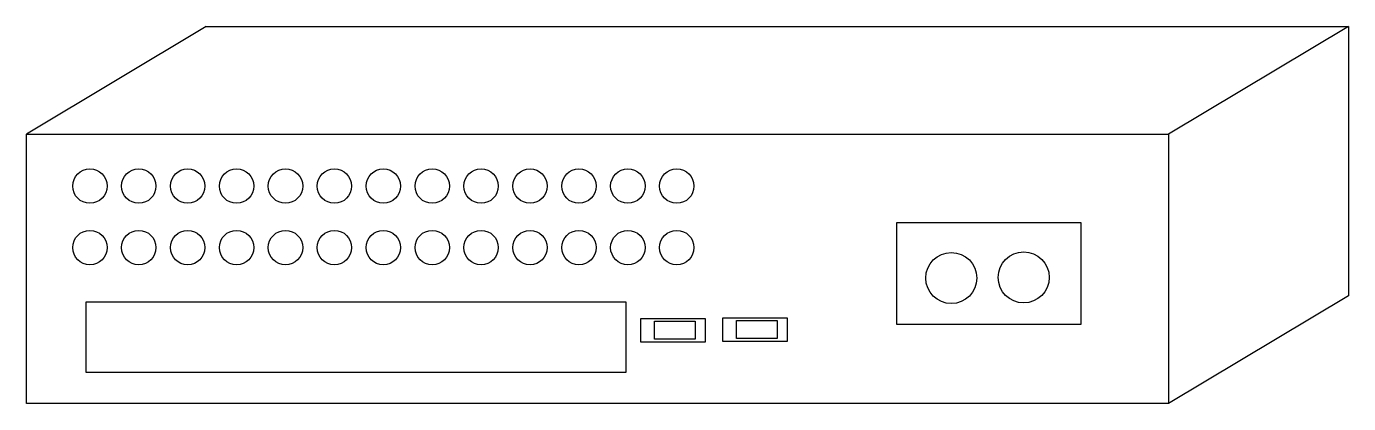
# Model space of a CAD drawing. Header units: inches. Extents: x 0 to 17.3, y 0 to 4.9.
import ezdxf

# ---------------------------------------------------------------- set-up
doc = ezdxf.new("R2010")
doc.units = ezdxf.units.IN
doc.header["$MEASUREMENT"] = 0

msp = doc.modelspace()

# ---------------------------------------------------------------- linework, layer by layer
at = {"color": 0, "lineweight": -3}
for p, q in [((2.354, 4.939), (0, 3.528)), ((17.301, 4.939), (14.947, 3.528)), ((17.301, 1.411), (14.947, 0))]:
    msp.add_line(p, q, dxfattribs=at)
msp.add_lwpolyline([(2.354, 4.939), (17.301, 4.939), (17.301, 1.411)], dxfattribs=at)
for points in [[(0, 3.528), (14.947, 3.528), (14.947, 0), (0, 0)], [(0.78, 1.334), (7.842, 1.334), (7.842, 0.408), (0.78, 0.408)], [(8.041, 1.113), (8.882, 1.113), (8.883, 0.803), (8.041, 0.803)], [(8.219, 1.078), (8.753, 1.078), (8.753, 0.843), (8.219, 0.843)], [(9.115, 1.124), (9.956, 1.124), (9.956, 0.813), (9.115, 0.813)], [(9.293, 1.088), (9.826, 1.088), (9.826, 0.853), (9.293, 0.853)]]:
    msp.add_lwpolyline(points, close=True, dxfattribs=at)
at = {"color": 0}
msp.add_lwpolyline([(11.392, 2.373), (13.8, 2.373), (13.8, 1.037), (11.392, 1.037)], close=True, dxfattribs=at)
for centre, radius in [((0.83, 2.848), 0.225), ((1.47, 2.848), 0.225), ((2.11, 2.848), 0.225), ((2.75, 2.848), 0.225), ((3.39, 2.848), 0.225), ((4.03, 2.848), 0.225), ((4.67, 2.848), 0.225), ((5.31, 2.848), 0.225), ((5.95, 2.848), 0.225), ((6.59, 2.848), 0.225), ((7.23, 2.848), 0.225), ((7.87, 2.848), 0.225), ((8.51, 2.848), 0.225), ((0.83, 2.043), 0.225), ((1.47, 2.043), 0.225), ((2.11, 2.043), 0.225), ((2.75, 2.043), 0.225), ((3.39, 2.043), 0.225), ((4.03, 2.043), 0.225), ((4.67, 2.043), 0.225), ((5.31, 2.043), 0.225), ((5.95, 2.043), 0.225), ((6.59, 2.043), 0.225), ((7.23, 2.043), 0.225), ((7.87, 2.043), 0.225), ((8.51, 2.043), 0.225), ((12.103, 1.644), 0.334), ((13.05, 1.652), 0.334)]:
    msp.add_circle(centre, radius, dxfattribs=at)

doc.saveas('drawing.dxf')
